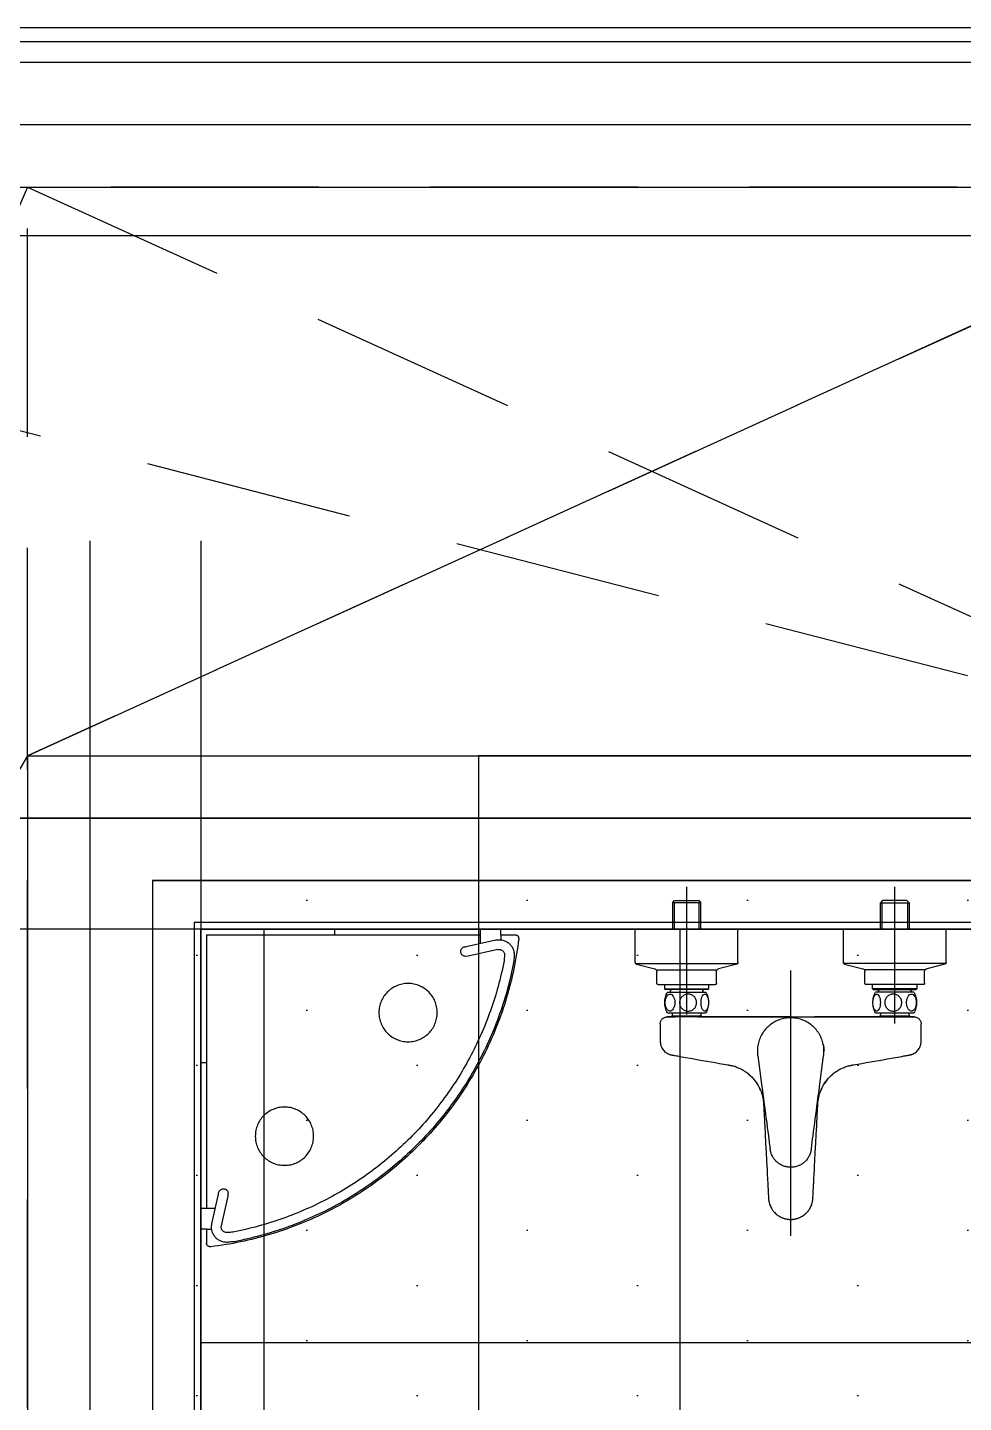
# Model space of a CAD drawing. Header units: millimetres. Extents: x 7294529 to 7346664, y 234399 to 276449.
# Drawn here: x 7300429 to 7301104, y 250278 to 251269 of the extents above; entities that cross this region are included whole.
import ezdxf
from ezdxf.xclip import XClip

# ---------------------------------------------------------------- set-up
doc = ezdxf.new("R2010")
doc.units = ezdxf.units.MM
doc.header["$LTSCALE"] = 100
doc.header["$XCLIPFRAME"] = 2
doc.linetypes.add('U-39B-EX$0$CEN', pattern=[62, 60, -1, 0, -1])
doc.linetypes.add('U-39B-EX$0$HID', pattern=[2.3, 1.5, -0.8])
for name, color, linetype in [('AA-BORD-XREF', 15, 'Continuous'), ('BP', 7, 'Continuous'), ('U-39B-EX$0$CEN', 1, 'U-39B-EX$0$CEN'), ('U-39B-EX$0$FIN', 5, 'Continuous'), ('U-39B-EX$0$FUR_욕실', 8, 'Continuous'), ('U-39B-EX$0$HAT', 8, 'Continuous'), ('U-39B-EX$0$OPEN', 1, 'U-39B-EX$0$HID'), ('U-39B-EX$0$S-ELE', 4, 'Continuous'), ('U-39B-EX$0$WAL', 3, 'Continuous')]:
    doc.layers.add(name, color=color, linetype=linetype)
for name, color, linetype, plot in [('Defpoint', 142, 'Continuous', False), ('U-39B-EX$0$Defpoint', 142, 'Continuous', False), ('U-39B-EX$0$MC', 152, 'Continuous', False)]:
    doc.layers.add(name, color=color, linetype=linetype, plot=plot)

# ---------------------------------------------------------------- blocks, each defined once
blk = doc.blocks.new('U-39B-EX$0$A$C3cb92361')
at = {"layer": 'U-39B-EX$0$FUR_욕실'}
for p, q in [((44.54, 37), (20.54, 37)), ((20.54, 37), (20.54, -37)), ((44.54, 37), (44.72, 37)), ((45.36, 36.77), (45.36, -36.77)), ((45.7, 36.19), (49.15, 22.99)), ((49.87, 21.92), (49.87, -21.92)), ((59.54, 21.5), (51.09, 21.5)), ((60.54, 20.5), (60.54, -20.5)), ((1.5, 10.25), (0, 8.75)), ((1.5, 10.25), (20.54, 10.25)), ((1.5, -10.25), (1.5, 10.25)), ((60.54, 16), (63.5, 16)), ((63.5, 16), (64, 15.5)), ((63.5, 16), (63.5, -16)), ((64, -15.5), (64, 15.5)), ((64, 11.7), (66, 11.7)), ((66, 11.7), (64.3, 11.7)), ((66, 13.85), (66, -13.85)), ((81, 13.85), (81, -13.85)), ((83.3, 10.5), (81, 9.88)), ((83.3, -3.18), (83.3, 10.5)), ((83.8, 14), (83.8, 8)), ((0, 8.75), (0, -8.75)), ((1.5, 9.09), (20.54, 9.09)), ((0, -8.75), (1.5, -10.25)), ((20.54, -9.09), (1.5, -9.09)), ((81, -9.88), (83.3, -10.5)), ((83.3, -10.5), (83.3, -3.18)), ((20.54, -10.25), (1.5, -10.25)), ((63.5, -16), (60.54, -16)), ((64, -15.5), (63.5, -16)), ((66, -11.7), (64, -11.7)), ((64.3, -11.7), (66, -11.7)), ((45.68, -36.25), (49.15, -22.99)), ((59.54, -21.5), (51.09, -21.5)), ((44.54, -37), (20.54, -37)), ((44.54, -37), (44.72, -37)), ((111.61, -51.21), (111.19, -51.15)), ((111.61, -51.18), (111.61, -51.18)), ((111.61, -51.18), (111.81, -51.21)), ((136.1, -52.98), (135.11, -52.53)), ((111.59, -98.77), (111.59, -98.77)), ((136.14, -97), (136.85, -96.7)), ((178.59, -89.88), (178.59, -89.88)), ((129.47, -101.01), (131.81, -99.44)), ((44.54, -113), (20.54, -113)), ((20.54, -187), (20.54, -113)), ((44.54, -113), (44.72, -113)), ((45.36, -186.77), (45.36, -113.23)), ((45.68, -113.75), (49.15, -127.01)), ((49.87, -171.92), (49.87, -128.08)), ((59.54, -128.5), (51.09, -128.5)), ((60.54, -170.5), (60.54, -129.5)), ((63.5, -134), (60.54, -134)), ((64, -134.5), (63.5, -134)), ((63.5, -166), (63.5, -134)), ((64, -134.5), (64, -165.5)), ((66, -138.3), (64, -138.3)), ((64.3, -138.3), (66, -138.3)), ((66, -163.85), (66, -136.15)), ((81, -136.15), (81, -163.81)), ((0, -141.25), (1.5, -139.75)), ((0, -158.75), (0, -141.25)), ((20.54, -139.75), (1.5, -139.75)), ((1.5, -139.75), (1.5, -160.25)), ((20.54, -140.91), (1.5, -140.91)), ((83.3, -139.5), (81, -140.12)), ((83.3, -160.5), (83.3, -139.5)), ((83.8, -158), (83.8, -164)), ((1.5, -160.25), (0, -158.75)), ((1.5, -159.09), (20.54, -159.09)), ((1.5, -160.25), (20.54, -160.25)), ((60.54, -166), (63.5, -166)), ((63.5, -166), (64, -165.5)), ((64, -161.7), (66, -161.7)), ((66, -161.7), (64.3, -161.7)), ((81, -159.88), (83.3, -160.5)), ((81, -163.81), (81, -163.85)), ((45.7, -186.19), (49.15, -172.99)), ((59.54, -171.5), (51.09, -171.5)), ((44.54, -187), (20.54, -187)), ((44.54, -187), (44.72, -187))]:
    blk.add_line(p, q, dxfattribs=at)
at = {"layer": 'U-39B-EX$0$FUR_욕실', "color": 8}
for p, q in [((-9.99, 0), (82.16, 0)), ((241.75, -75), (50.41, -75)), ((88.65, -150), (-9.99, -150))]:
    blk.add_line(p, q, dxfattribs=at)
at = {"layer": 'U-39B-EX$0$FUR_욕실', "flags": 128}
for points in [[(73.5, 8.52), (74.74, 8.59), (75.92, 8.8), (77.01, 9.14), (77.96, 9.59), (78.72, 10.15), (79.27, 10.78), (79.58, 11.46), (79.64, 12.16), (79.45, 12.85), (79.02, 13.51), (78.36, 14.1), (77.51, 14.61), (76.48, 15.01), (75.34, 15.29), (74.12, 15.43), (72.88, 15.43), (71.66, 15.29), (70.52, 15.01), (69.49, 14.61), (68.64, 14.1), (67.98, 13.51), (67.55, 12.85), (67.36, 12.16), (67.42, 11.46), (67.73, 10.78), (68.28, 10.15), (69.04, 9.59), (69.99, 9.14), (71.08, 8.8), (72.26, 8.59), (73.5, 8.52)], [(83.8, 14), (83.8, 14), (83.8, 14)], [(83.8, -8.01), (83.8, -8.5), (83.8, -9.23), (83.8, -9.72), (83.8, -9.97), (83.8, -9.97), (83.8, -9.72), (83.8, -9.22), (83.8, -8.49), (83.8, -7.55), (83.8, -6.42), (83.8, -5.12), (83.8, -3.7), (83.8, -2.19), (83.8, -0.62), (83.8, 0.97), (83.8, 2.53), (83.8, 4.03), (83.8, 5.42), (83.8, 6.68), (83.8, 7.78), (83.8, 8.67), (83.8, 9.35), (83.8, 9.79), (83.8, 9.99), (83.8, 9.94), (83.8, 9.63), (83.8, 9.08), (83.8, 8.31), (83.8, 8.01)], [(88.8, 19), (88.8, 19), (88.8, 19)], [(100.41, 19), (100.35, 19), (100.3, 19)], [(73.5, -15.73), (74.74, -15.68), (75.92, -15.52), (77.01, -15.25), (77.96, -14.9), (78.72, -14.48), (79.27, -13.99), (79.58, -13.47), (79.64, -12.93), (79.45, -12.4), (79.02, -11.89), (78.36, -11.43), (77.51, -11.04), (76.48, -10.73), (75.34, -10.52), (74.12, -10.41), (72.88, -10.41), (71.66, -10.52), (70.52, -10.73), (69.49, -11.04), (68.64, -11.43), (67.98, -11.89), (67.55, -12.4), (67.36, -12.93), (67.42, -13.47), (67.73, -13.99), (68.28, -14.48), (69.04, -14.9), (69.99, -15.25), (71.08, -15.52), (72.26, -15.68), (73.5, -15.73)], [(119.69, -35.11), (119.69, -35.1), (119.68, -35.09)], [(126.96, -46.78), (126.87, -46.68), (126.77, -46.58)], [(226.12, -85.21), (226.12, -85.21), (226.12, -85.21)], [(228.99, -80.01), (228.99, -80.01), (229, -80.01)], [(214.42, -90.99), (214.64, -90.98), (214.64, -90.98), (214.64, -90.98)], [(218.97, -90.14), (218.97, -90.14), (218.97, -90.14)], [(126.7, -103.49), (126.77, -103.42), (126.83, -103.36)], [(119.62, -115.11), (119.62, -115.1), (119.62, -115.09)], [(73.5, -139.6), (74.74, -139.55), (75.92, -139.39), (77.01, -139.13), (77.96, -138.77), (78.72, -138.35), (79.27, -137.86), (79.58, -137.34), (79.64, -136.8), (79.45, -136.27), (79.02, -135.76), (78.36, -135.3), (77.51, -134.91), (76.48, -134.6), (75.34, -134.39), (74.12, -134.28), (72.88, -134.28), (71.66, -134.39), (70.52, -134.6), (69.49, -134.91), (68.64, -135.3), (67.98, -135.76), (67.55, -136.27), (67.36, -136.8), (67.42, -137.34), (67.73, -137.86), (68.28, -138.35), (69.04, -138.77), (69.99, -139.13), (71.08, -139.39), (72.26, -139.55), (73.5, -139.6)], [(83.8, -140), (83.8, -140.03), (83.8, -140.28), (83.8, -140.78), (83.8, -141.51), (83.8, -142.45), (83.8, -143.58), (83.8, -144.88), (83.8, -146.3), (83.8, -147.81), (83.8, -149.38), (83.8, -150.97), (83.8, -152.53), (83.8, -154.03), (83.8, -155.42), (83.8, -156.68), (83.8, -157.78), (83.8, -158.67), (83.8, -159.35), (83.8, -159.79), (83.8, -159.99), (83.8, -159.94), (83.8, -159.63), (83.8, -159.08), (83.8, -158.31), (83.8, -158.01)], [(73.5, -165.44), (74.74, -165.37), (75.92, -165.16), (77.01, -164.82), (77.96, -164.37), (78.72, -163.81), (79.27, -163.18), (79.58, -162.51), (79.64, -161.81), (79.45, -161.11), (79.02, -160.46), (78.36, -159.86), (77.51, -159.35), (76.48, -158.95), (75.34, -158.68), (74.12, -158.53), (72.88, -158.53), (71.66, -158.68), (70.52, -158.95), (69.49, -159.35), (68.64, -159.86), (67.98, -160.46), (67.55, -161.11), (67.36, -161.81), (67.42, -162.51), (67.73, -163.18), (68.28, -163.81), (69.04, -164.37), (69.99, -164.82), (71.08, -165.16), (72.26, -165.37), (73.5, -165.44)], [(83.8, -164), (83.8, -164), (83.8, -164)], [(88.8, -169), (88.8, -169), (88.8, -169)], [(100.23, -169), (100.28, -169), (100.33, -169)]]:
    blk.add_lwpolyline(points, dxfattribs=at)
at = {"layer": 'U-39B-EX$0$FUR_욕실'}
for centre in [(73.51, -1.08), (73.51, -148.91)]:
    blk.add_circle(centre, 6.14, dxfattribs=at)
for centre, radius, start, end in [((44.72, 36), 1, 10.95406, 90), ((51.09, 23.5), 2, 194.66122, 270), ((59.54, 20.5), 1, 0, 90), ((73.5, 0), 15.75, 90, 118.43689), ((73.5, 0), 15.75, 61.56311, 90), ((88.8, 14), 5, 89.99514, 180), ((83.9, 8.6), 0.6, 180, 260.40553), ((83.9, -8.6), 0.6, 99.59328, 180), ((73.5, 0), 15.75, 241.56311, 298.43689), ((51.09, -23.5), 2, 90, 165.33878), ((59.54, -20.5), 1, 270, 0), ((44.72, -36), 1, 270, 345.33878), ((177.33, -74.98), 14.92, 276.14309, 359.91896), ((108.48, -75), 24, 258.18583, 270), ((44.72, -114), 1, 14.66122, 90), ((51.09, -126.5), 2, 194.66122, 270), ((59.54, -129.5), 1, 0, 90), ((73.5, -150), 15.75, 90, 118.43689), ((73.5, -150), 15.75, 61.56311, 90), ((83.9, -141.4), 0.6, 180, 270), ((83.9, -158.6), 0.6, 99.59384, 180), ((73.5, -150), 15.75, 241.56311, 298.43689), ((88.8, -164), 5, 180, 270.00486), ((51.09, -173.5), 2, 90, 165.33878), ((59.54, -170.5), 1, 270, 0), ((44.72, -186), 1, 270, 349.04594)]:
    blk.add_arc(centre, radius, start, end, dxfattribs=at)
for points, knots in [([(83.8, -57.74), (83.8, -51.77), (83.8, -45.79), (83.8, -33.83), (83.8, -27.85), (83.8, -15.89), (83.8, -9.91), (83.8, 2.04), (83.8, 8.02), (83.8, 14)], [0, 0, 0, 0, 0.25, 0.25, 0.5, 0.5, 0.75, 0.75, 1, 1, 1, 1]), ([(88.8, 19), (92.88, 19), (96.96, 19), (101.3, 19), (101.56, 19), (102.07, 18.98), (102.32, 18.96), (103.08, 18.87), (103.6, 18.77), (104.58, 18.49), (105.07, 18.32), (105.76, 18), (105.99, 17.89), (106.44, 17.64), (106.67, 17.51), (107.75, 16.8), (108.51, 16.11), (109.82, 14.51), (110.33, 13.62), (110.81, 12.42), (110.89, 12.17), (111.04, 11.68), (111.11, 11.43), (111.22, 10.93), (111.26, 10.68), (111.35, 10.17), (111.4, 9.92), (111.62, 8.66), (111.8, 7.65), (112.33, 4.62), (112.69, 2.6), (113.76, -3.47), (114.47, -7.51), (115.9, -15.59), (116.61, -19.63), (117.68, -25.69), (118.04, -27.71), (118.48, -30.24), (118.57, -30.75), (118.76, -31.75), (118.87, -32.25), (119.25, -33.75), (119.55, -34.73), (120.25, -36.68), (120.66, -37.64), (121.35, -39.06), (121.59, -39.54), (122.11, -40.47), (122.38, -40.92), (123.77, -43.16), (125.06, -44.82), (127.27, -47.1), (128.05, -47.83), (129.68, -49.19), (130.52, -49.82), (132.26, -50.99), (133.16, -51.53), (134.56, -52.27), (135.04, -52.5), (136, -52.95), (136.49, -53.16), (138.95, -54.14), (140.98, -54.71), (144.09, -55.24), (145.15, -55.37), (146.47, -55.45), (146.74, -55.46), (147.27, -55.49), (147.54, -55.51), (148.34, -55.55), (148.87, -55.58), (150.46, -55.66), (151.53, -55.71), (153.65, -55.83), (154.72, -55.88), (157.91, -56.05), (160.04, -56.16), (170.67, -56.72), (179.18, -57.16), (191.95, -57.83), (196.2, -58.06), (201.52, -58.33), (202.59, -58.39), (204.71, -58.5), (205.78, -58.56), (207.9, -58.67), (208.97, -58.72), (211.09, -58.84), (212.16, -58.89), (213.49, -58.96), (213.75, -58.98), (214.28, -59), (214.55, -59.02), (215.35, -59.07), (215.87, -59.13), (216.92, -59.3), (217.44, -59.41), (218.47, -59.69), (218.99, -59.86), (220.5, -60.43), (221.46, -60.91), (222.81, -61.77), (223.25, -62.08), (224.1, -62.74), (224.51, -63.1), (225.66, -64.21), (226.35, -65.02), (227.27, -66.35), (227.56, -66.81), (228.07, -67.75), (228.31, -68.23), (228.73, -69.21), (228.91, -69.71), (229.23, -70.74), (229.37, -71.26), (229.58, -72.32), (229.66, -72.85), (229.75, -73.65), (229.77, -73.92), (229.79, -74.33), (229.79, -74.46), (229.8, -74.66), (229.8, -74.76), (229.8, -74.86), (229.8, -74.93), (229.8, -74.97), (229.8, -75)], [0, 0, 0, 0, 0.0625, 0.0625, 0.066406, 0.066406, 0.070312, 0.070312, 0.078125, 0.078125, 0.085937, 0.085937, 0.089844, 0.089844, 0.09375, 0.09375, 0.109375, 0.109375, 0.125, 0.125, 0.128906, 0.128906, 0.132812, 0.132812, 0.136719, 0.136719, 0.140625, 0.140625, 0.15625, 0.15625, 0.1875, 0.1875, 0.25, 0.25, 0.3125, 0.3125, 0.34375, 0.34375, 0.351562, 0.351562, 0.359375, 0.359375, 0.375, 0.375, 0.390625, 0.390625, 0.398437, 0.398437, 0.40625, 0.40625, 0.4375, 0.4375, 0.453125, 0.453125, 0.46875, 0.46875, 0.484375, 0.484375, 0.492187, 0.492187, 0.5, 0.5, 0.53125, 0.53125, 0.546875, 0.546875, 0.550781, 0.550781, 0.554687, 0.554687, 0.5625, 0.5625, 0.578125, 0.578125, 0.59375, 0.59375, 0.625, 0.625, 0.75, 0.75, 0.8125, 0.8125, 0.828125, 0.828125, 0.84375, 0.84375, 0.859375, 0.859375, 0.875, 0.875, 0.878906, 0.878906, 0.882812, 0.882812, 0.890625, 0.890625, 0.898437, 0.898437, 0.90625, 0.90625, 0.921875, 0.921875, 0.929687, 0.929687, 0.9375, 0.9375, 0.953125, 0.953125, 0.960937, 0.960937, 0.96875, 0.96875, 0.976562, 0.976562, 0.984375, 0.984375, 0.992187, 0.992187, 0.996094, 0.996094, 0.998047, 0.998047, 0.999023, 0.999512, 0.999512, 1, 1, 1, 1]), ([(83.8, -8), (83.8, -8.47), (83.8, -12.54), (83.8, -20.19), (83.8, -29.75), (83.8, -38.05), (83.8, -45.13), (83.8, -51.66), (83.8, -57.76), (83.8, -63.45), (83.8, -69.21), (83.8, -73.07), (83.8, -75)], [0, 0, 0, 0, 0.020659, 0.180159, 0.339669, 0.447099, 0.554609, 0.662127, 0.745792, 0.829466, 0.914723, 1, 1, 1, 1]), ([(129.63, -49.12), (129.58, -49.08), (129.46, -48.99), (129.34, -48.9), (129.27, -48.84)], [0, 0, 0, 0, 0.435252, 1, 1, 1, 1]), ([(83.8, -75), (83.8, -74.25), (83.8, -73.51), (83.8, -72.06), (83.8, -71.34), (83.8, -69.92), (83.8, -69.21), (83.8, -67.8), (83.8, -67.09), (83.8, -64.97), (83.8, -63.55), (83.8, -61.4), (83.8, -60.68), (83.8, -59.22), (83.8, -58.49), (83.8, -57.74)], [0, 0, 0, 0, 0.125, 0.125, 0.25, 0.25, 0.375, 0.375, 0.5, 0.5, 0.75, 0.75, 0.875, 0.875, 1, 1, 1, 1]), ([(84.45, -74.96), (84.45, -74.95), (84.45, -74.86), (84.45, -74.67), (84.46, -74.41), (84.47, -73.89), (84.57, -72.07), (85.08, -69.02), (86.42, -65.2), (88.32, -61.7), (90.78, -58.58), (93.37, -56.2), (96.3, -54.18), (99.55, -52.56), (103.49, -51.38), (107.56, -50.85), (110.26, -51.07), (111.61, -51.18)], [0, 0, 0, 0, 0.000696, 0.00702, 0.013343, 0.019667, 0.044967, 0.146547, 0.242929, 0.339318, 0.436006, 0.532701, 0.596717, 0.697957, 0.799203, 0.899601, 1, 1, 1, 1]), ([(111.81, -51.21), (119.27, -52.21), (130.43, -53.7), (145.63, -55.73), (157.4, -57.3), (168.51, -58.79), (175.57, -59.73), (178.6, -60.14)], [0, 0, 0, 0, 0.335433, 0.501379, 0.682675, 0.863972, 1, 1, 1, 1]), ([(132.39, -51.05), (132.32, -51), (132.14, -50.89), (131.95, -50.77), (131.84, -50.7)], [0, 0, 0, 0, 0.437, 1, 1, 1, 1]), ([(136.94, -53.34), (136.67, -53.23), (136.39, -53.12), (136.12, -53), (136.11, -52.99)], [0, 0, 0, 0, 0.967026, 1, 1, 1, 1]), ([(178.6, -60.14), (178.6, -60.14), (178.66, -60.15), (178.73, -60.15), (178.79, -60.16)], [0, 0, 0, 0, 0.0003217, 1, 1, 1, 1]), ([(178.6, -60.14), (178.6, -60.14), (178.6, -60.14), (178.6, -60.14), (178.6, -60.14)], [0, 0, 0, 0, 0.776346, 1, 1, 1, 1]), ([(192.25, -75), (192.25, -74.97), (192.25, -74.93), (192.25, -74.9), (192.25, -74.9), (192.25, -74.88), (192.25, -74.66), (192.23, -74.03), (192.08, -72.59), (191.63, -70.57), (190.69, -68.24), (189.38, -66.13), (187.76, -64.28), (185.88, -62.72), (183.72, -61.46), (181.37, -60.55), (179.73, -60.31), (178.79, -60.16)], [-0.004685, -0.004685, -0.004685, -0.004685, 0, 0, 0, 0.000003, 0.002215, 0.030361, 0.086652, 0.199489, 0.313352, 0.430608, 0.539794, 0.651838, 0.767877, 0.887234, 1, 1, 1, 1]), ([(83.8, -75), (83.8, -76.9), (83.8, -80.7), (83.8, -86.43), (83.8, -92.15), (83.8, -98.29), (83.8, -104.81), (83.8, -111.82), (83.8, -120.11), (83.8, -129.71), (83.8, -137.43), (83.8, -141.53), (83.8, -142)], [0, 0, 0, 0, 0.08392, 0.16782, 0.252838, 0.337844, 0.444426, 0.551001, 0.657498, 0.818423, 0.97934, 1, 1, 1, 1]), ([(111.59, -98.77), (110.24, -98.88), (107.53, -99.1), (103.46, -98.56), (99.53, -97.38), (96.29, -95.76), (93.36, -93.73), (90.76, -91.35), (88.31, -88.23), (86.41, -84.73), (85.07, -80.9), (84.57, -77.86), (84.47, -76.03), (84.46, -75.51), (84.45, -75.24), (84.45, -75.06), (84.45, -74.96)], [0, 0, 0, 0, 0.100399, 0.200797, 0.302043, 0.403283, 0.467299, 0.563994, 0.660682, 0.757071, 0.853453, 0.955033, 0.980333, 0.986657, 0.992981, 1, 1, 1, 1]), ([(229.8, -75), (229.8, -75.27), (229.79, -75.54), (229.77, -76.08), (229.75, -76.35), (229.66, -77.15), (229.58, -77.68), (229.37, -78.74), (229.23, -79.26), (228.91, -80.29), (228.73, -80.79), (228.31, -81.77), (228.07, -82.25), (227.56, -83.19), (227.27, -83.65), (226.35, -84.98), (225.66, -85.79), (224.51, -86.9), (224.1, -87.26), (223.25, -87.92), (222.81, -88.23), (221.46, -89.09), (220.5, -89.57), (218.99, -90.14), (218.47, -90.31), (217.44, -90.59), (216.92, -90.7), (215.87, -90.87), (215.35, -90.93), (214.55, -90.98), (214.28, -91), (213.75, -91.02), (213.49, -91.04), (212.16, -91.11), (211.09, -91.16), (208.97, -91.28), (207.9, -91.33), (205.78, -91.44), (204.71, -91.5), (202.59, -91.61), (201.52, -91.67), (196.2, -91.94), (191.95, -92.17), (179.18, -92.84), (170.67, -93.28), (160.04, -93.84), (157.91, -93.95), (154.72, -94.12), (153.65, -94.17), (151.53, -94.29), (150.46, -94.34), (148.87, -94.42), (148.34, -94.45), (147.54, -94.49), (147.27, -94.51), (146.74, -94.54), (146.47, -94.55), (145.15, -94.63), (144.09, -94.76), (140.98, -95.29), (138.95, -95.86), (136.49, -96.84), (136, -97.05), (135.04, -97.5), (134.56, -97.73), (133.16, -98.47), (132.26, -99.01), (130.52, -100.18), (129.68, -100.81), (128.05, -102.17), (127.27, -102.9), (125.06, -105.18), (123.77, -106.84), (122.38, -109.08), (122.11, -109.53), (121.59, -110.46), (121.35, -110.94), (120.66, -112.36), (120.25, -113.32), (119.55, -115.27), (119.25, -116.25), (118.87, -117.75), (118.76, -118.25), (118.57, -119.25), (118.48, -119.76), (118.04, -122.29), (117.68, -124.31), (116.61, -130.37), (115.9, -134.41), (114.47, -142.49), (113.76, -146.53), (112.69, -152.6), (112.33, -154.62), (111.8, -157.65), (111.62, -158.66), (111.4, -159.92), (111.35, -160.17), (111.26, -160.68), (111.22, -160.93), (111.11, -161.43), (111.04, -161.68), (110.89, -162.17), (110.81, -162.42), (110.33, -163.62), (109.82, -164.51), (108.51, -166.11), (107.75, -166.8), (106.67, -167.51), (106.44, -167.64), (105.99, -167.89), (105.76, -168), (105.07, -168.32), (104.58, -168.49), (103.6, -168.77), (103.08, -168.87), (102.32, -168.96), (102.07, -168.98), (101.56, -169), (101.3, -169), (96.96, -169), (92.88, -169), (88.8, -169)], [0, 0, 0, 0, 0.003906, 0.003906, 0.007813, 0.007813, 0.015625, 0.015625, 0.023438, 0.023438, 0.03125, 0.03125, 0.039063, 0.039063, 0.046875, 0.046875, 0.0625, 0.0625, 0.070313, 0.070313, 0.078125, 0.078125, 0.09375, 0.09375, 0.101563, 0.101563, 0.109375, 0.109375, 0.117188, 0.117188, 0.121094, 0.121094, 0.125, 0.125, 0.140625, 0.140625, 0.15625, 0.15625, 0.171875, 0.171875, 0.1875, 0.1875, 0.25, 0.25, 0.375, 0.375, 0.40625, 0.40625, 0.421875, 0.421875, 0.4375, 0.4375, 0.445313, 0.445313, 0.449219, 0.449219, 0.453125, 0.453125, 0.46875, 0.46875, 0.5, 0.5, 0.507813, 0.507813, 0.515625, 0.515625, 0.53125, 0.53125, 0.546875, 0.546875, 0.5625, 0.5625, 0.59375, 0.59375, 0.601563, 0.601563, 0.609375, 0.609375, 0.625, 0.625, 0.640625, 0.640625, 0.648438, 0.648438, 0.65625, 0.65625, 0.6875, 0.6875, 0.75, 0.75, 0.8125, 0.8125, 0.84375, 0.84375, 0.859375, 0.859375, 0.863281, 0.863281, 0.867188, 0.867188, 0.871094, 0.871094, 0.875, 0.875, 0.890625, 0.890625, 0.90625, 0.90625, 0.910156, 0.910156, 0.914063, 0.914063, 0.921875, 0.921875, 0.929688, 0.929688, 0.933594, 0.933594, 0.9375, 0.9375, 1, 1, 1, 1]), ([(218.96, -90.11), (219.13, -90.06), (219.95, -89.84), (220.69, -89.43), (221.27, -89.1)], [0, 0, 0, 0, 0.212043, 1, 1, 1, 1]), ([(223.55, -87.64), (223.71, -87.53), (224.61, -86.91), (225.48, -86.07), (226.05, -85.27), (226.1, -85.2)], [0, 0, 0, 0, 0.166163, 0.924927, 1, 1, 1, 1]), ([(83.8, -164), (83.8, -158.02), (83.8, -152.04), (83.8, -140.09), (83.8, -134.11), (83.8, -122.15), (83.8, -116.17), (83.8, -104.21), (83.8, -98.23), (83.8, -92.26)], [0, 0, 0, 0, 0.25, 0.25, 0.5, 0.5, 0.75, 0.75, 1, 1, 1, 1]), ([(111.78, -98.74), (111.78, -98.74), (111.72, -98.75), (111.65, -98.76), (111.59, -98.77)], [0, 0, 0, 0, 0.04226, 1, 1, 1, 1]), ([(178.59, -89.88), (175.56, -90.28), (168.49, -91.22), (157.38, -92.69), (145.61, -94.25), (130.41, -96.27), (119.25, -97.75), (111.78, -98.74)], [0, 0, 0, 0, 0.136025, 0.317317, 0.498609, 0.664551, 1, 1, 1, 1]), ([(131.75, -99.36), (131.82, -99.31), (131.98, -99.21), (132.18, -99.09), (132.29, -99.02)], [0, 0, 0, 0, 0.4359962, 1, 1, 1, 1]), ([(135.15, -97.45), (135.42, -97.32), (135.73, -97.17), (136.04, -97.04), (136.09, -97.02)], [0, 0, 0, 0, 0.861592, 1, 1, 1, 1]), ([(178.78, -89.85), (178.78, -89.85), (178.71, -89.86), (178.65, -89.87), (178.59, -89.88), (178.59, -89.88)], [0, 0, 0, 0, 0.0238, 0.999687, 1, 1, 1, 1]), ([(178.59, -89.88), (178.59, -89.88), (178.59, -89.88), (178.59, -89.88), (178.59, -89.88)], [0, 0, 0, 0, 0.223741, 1, 1, 1, 1]), ([(129.16, -101.25), (129.2, -101.22), (129.29, -101.14), (129.4, -101.05), (129.46, -101)], [0, 0, 0, 0, 0.4378878, 1, 1, 1, 1])]:
    blk.add_open_spline(points, degree=3, knots=knots, dxfattribs=at)
blk = doc.blocks.new('U-39B-EX$0$A$C13f13f79')
at = {"layer": 'U-39B-EX$0$FUR_욕실', "linetype": 'Continuous'}
for p, q in [((0, 0), (0, -197.19)), ((212.19, 4), (92.19, 4)), ((92.19, 4), (92.19, 0)), ((197.19, 4), (197.19, -6.38)), ((212.19, 0), (212.19, 4)), ((0, 0), (197.19, 0)), ((208.4, -3.88), (187.02, -8.66)), ((212.19, 0), (222.3, 0)), ((212.19, 0), (212.19, -3.7)), ((188.55, -15.49), (186.49, -15.65)), ((209.93, -10.71), (188.55, -15.49)), ((-4, -212.19), (-4, -92.19)), ((-4, -92.19), (0, -92.19)), ((3.88, -208.4), (8.66, -187.02)), ((15.49, -188.55), (15.65, -186.49)), ((-4, -197.19), (6.38, -197.19)), ((10.71, -209.93), (15.49, -188.55)), ((0, -212.19), (-4, -212.19)), ((0, -212.19), (3.7, -212.19)), ((0, -212.19), (0, -222.3))]:
    blk.add_line(p, q, dxfattribs=at)
at = {"layer": 'U-39B-EX$0$FUR_욕실', "color": 8, "linetype": 'Continuous'}
for centre in [(145.27, -56.17), (56.17, -145.27)]:
    blk.add_circle(centre, 21, dxfattribs=at)
at = {"layer": 'U-39B-EX$0$FUR_욕실', "linetype": 'Continuous'}
for centre, radius, start, end in [((-27.21, 27.21), 254, 276.83668, 353.16332), ((186.73, -12.16), 3.5, 85.24909, 266.08565), ((210.8, -14.61), 11, 354.72951, 102.6071), ((222.3, -2.7), 2.7, 353.16332, 90), ((-27.66, 27.66), 246.5, 280.90237, 349.09763), ((210.8, -14.61), 4, 354.72951, 102.6071), ((-30.67, 7.66), 246.5, 353.79995, 354.72951), ((-30.67, 7.66), 253.5, 353.73499, 354.72951), ((-27.66, 27.66), 253.5, 280.83741, 349.16259), ((12.16, -186.73), 3.5, 3.91435, 184.75091), ((14.61, -210.8), 11, 167.3929, 275.27049), ((14.61, -210.8), 4, 167.3929, 275.27049), ((-7.66, 30.67), 246.5, 275.27049, 276.20005), ((2.7, -222.3), 2.7, 180, 276.83668), ((-7.66, 30.67), 253.5, 275.27049, 276.26501)]:
    blk.add_arc(centre, radius, start, end, dxfattribs=at)
blk = doc.blocks.new('U-39B-EX$0$욕실-39')
at = {"layer": 'U-39B-EX$0$HAT'}
h = blk.add_hatch(dxfattribs=at)
h.set_pattern_fill('_USER', color=256, scale=300, angle=180, double=1, pattern_type=0)
h.set_pattern_definition([(180, (-1320.9, 1400), (-4e-14, -300), []), (270, (-1320.9, 1400), (300, -6e-14), [])])
h.paths.add_polyline_path([(-1320.89, 1400), (0, 1400), (0, 0), (-1320.89, 0)])
h.paths.add_polyline_path([(0, 2300), (-1000, 2300), (-1000, 1440), (0, 1440)])
at = {"layer": 'U-39B-EX$0$Defpoint'}
blk.add_lwpolyline([(-1000, 2300), (-1000, 1400), (-1500, 1400), (-1500, 0), (0, 0), (0, 2300)], close=True, dxfattribs=at)
at = {"layer": 'U-39B-EX$0$FUR_욕실'}
for name, p in [('U-39B-EX$0$A$C13f13f79', (-996, 2296)), ('U-39B-EX$0$A$C3cb92361', (-1020.54, 1950))]:
    blk.add_blockref(name, p, dxfattribs=at)
blk = doc.blocks.new('U-39B-EX$0$S-CEN')
at = {"layer": 'U-39B-EX$0$S-ELE'}
h = blk.add_hatch(dxfattribs=at)
h.set_pattern_fill('DOTS', color=256, scale=50, angle=-90)
h.set_pattern_definition([(270, (-2583.67, 9697.5), (79.375, -39.6875), [0, -79.375])])
h.paths.add_polyline_path([(-5625, 6330), (-5625, 5260), (-3250, 5260), (-3250, 6830), (-4720, 6830), (-4720, 6330)])
at = {"layer": 'U-39B-EX$0$S-ELE', "color": 8, "linetype": 'U-39B-EX$0$CEN'}
for p, q in [((-7280, 6875), (-3005, 6875)), ((-5665, 6575), (-5665, 4950)), ((-4565, 6375), (-5865, 6375))]:
    blk.add_line(p, q, dxfattribs=at)
at = {"layer": 'U-39B-EX$0$S-ELE', "color": 6, "linetype": 'U-39B-EX$0$HID'}
for p, q in [((-4810, 6420), (-6395, 6830)), ((-4810, 6830), (-5710, 6420)), ((-5710, 6420), (-6395, 5260))]:
    blk.add_line(p, q, dxfattribs=at)
blk.add_lwpolyline([(-6395, 6830), (-6395, 5260), (-5710, 5260), (-5710, 6420), (-4810, 6420), (-4810, 6830)], close=True, dxfattribs=at)
at = {"layer": 'U-39B-EX$0$S-ELE'}
blk.add_lwpolyline([(-3250, 5260), (-3250, 6830), (-4720, 6830), (-4720, 6330), (-5620, 6330), (-5620, 5260)], close=True, dxfattribs=at)
blk = doc.blocks.new('U-39B-EX', base_point=(0, 0))
at = {"layer": 'U-39B-EX$0$CEN'}
for p, q in [((-7280, -2355), (-3005, -2355)), ((-5665, -2655), (-5665, -4280))]:
    blk.add_line(p, q, dxfattribs=at)
at = {"layer": 'U-39B-EX$0$FIN'}
for p, q in [((-6385, -2295), (-3145, -2295)), ((-5590, -2930), (-5590, -3940))]:
    blk.add_line(p, q, dxfattribs=at)
at = {"layer": 'U-39B-EX$0$MC'}
blk.add_line((-7280, -2285), (-3005, -2285), dxfattribs=at)
at = {"layer": 'U-39B-EX$0$OPEN'}
blk.add_line((-5710, -2400), (-6395, -3970), dxfattribs=at)
blk.add_lwpolyline([(-5710, -2810), (-5710, -2400)], dxfattribs=at)
at = {"layer": 'U-39B-EX$0$WAL'}
for p, q in [((-6395, -2310), (-3160, -2310)), ((-6395, -2400), (-4810, -2400)), ((-5710, -2810), (-5710, -3970)), ((-5620, -2900), (-5620, -3970))]:
    blk.add_line(p, q, dxfattribs=at)
at = {"layer": 'U-39B-EX$0$FUR_욕실', "xscale": -1.000000000000003, "rotation": 90}
blk.add_blockref('U-39B-EX$0$욕실-39', (-3285, -3935), dxfattribs=at)
at = {"layer": 'U-39B-EX$0$CEN'}
blk.add_line((-5865, -2855), (-4565, -2855), dxfattribs=at)
at = {"layer": 'U-39B-EX$0$FIN'}
blk.add_line((-5590, -2930), (-4690, -2930), dxfattribs=at)
at = {"layer": 'U-39B-EX$0$MC'}
for p, q in [((-7280, -2435), (-3005, -2435)), ((-5585, -2655), (-5585, -4280)), ((-4565, -2935), (-5865, -2935))]:
    blk.add_line(p, q, dxfattribs=at)
at = {"layer": 'U-39B-EX$0$OPEN'}
for p, q in [((-5710, -2810), (-4810, -2400)), ((-5710, -2400), (-4810, -2810))]:
    blk.add_line(p, q, dxfattribs=at)
at = {"layer": 'U-39B-EX$0$WAL'}
for p, q in [((-5710, -2810), (-4810, -2810)), ((-5620, -2900), (-4720, -2900))]:
    blk.add_line(p, q, dxfattribs=at)
at = {"layer": 'U-39B-EX$0$S-ELE'}
blk.add_blockref('U-39B-EX$0$S-CEN', (0, -9230), dxfattribs=at)
blk = doc.blocks.new('BORD-303')
at = {"layer": 'Defpoint'}
blk.add_lwpolyline([(-29575, 445), (-31845, 445), (-31845, -1125), (-29575, -1125)], close=True, dxfattribs=at)

msp = doc.modelspace()

# ---------------------------------------------------------------- block references
at = {"layer": 'BP'}
ref = msp.add_blockref('U-39B-EX', (7306139.36, 253554.38), dxfattribs=at)
XClip(ref).set_block_clipping_path([(-7279.9999999991, 1285.0000000001), (-3835.7908654474, 1285.0000000001), (-3335.7908654474, 784.9999999997), (144.2091345536, 784.9999999997), (144.2091345536, -9729.9999999999), (-7279.9999999991, -9729.9999999999)])

# ---------------------------------------------------------------- next in the draw order: block references
at = {"layer": 'AA-BORD-XREF'}
msp.add_blockref('BORD-303', (7332599.36, 250299.38), dxfattribs=at)

doc.saveas('drawing.dxf')
